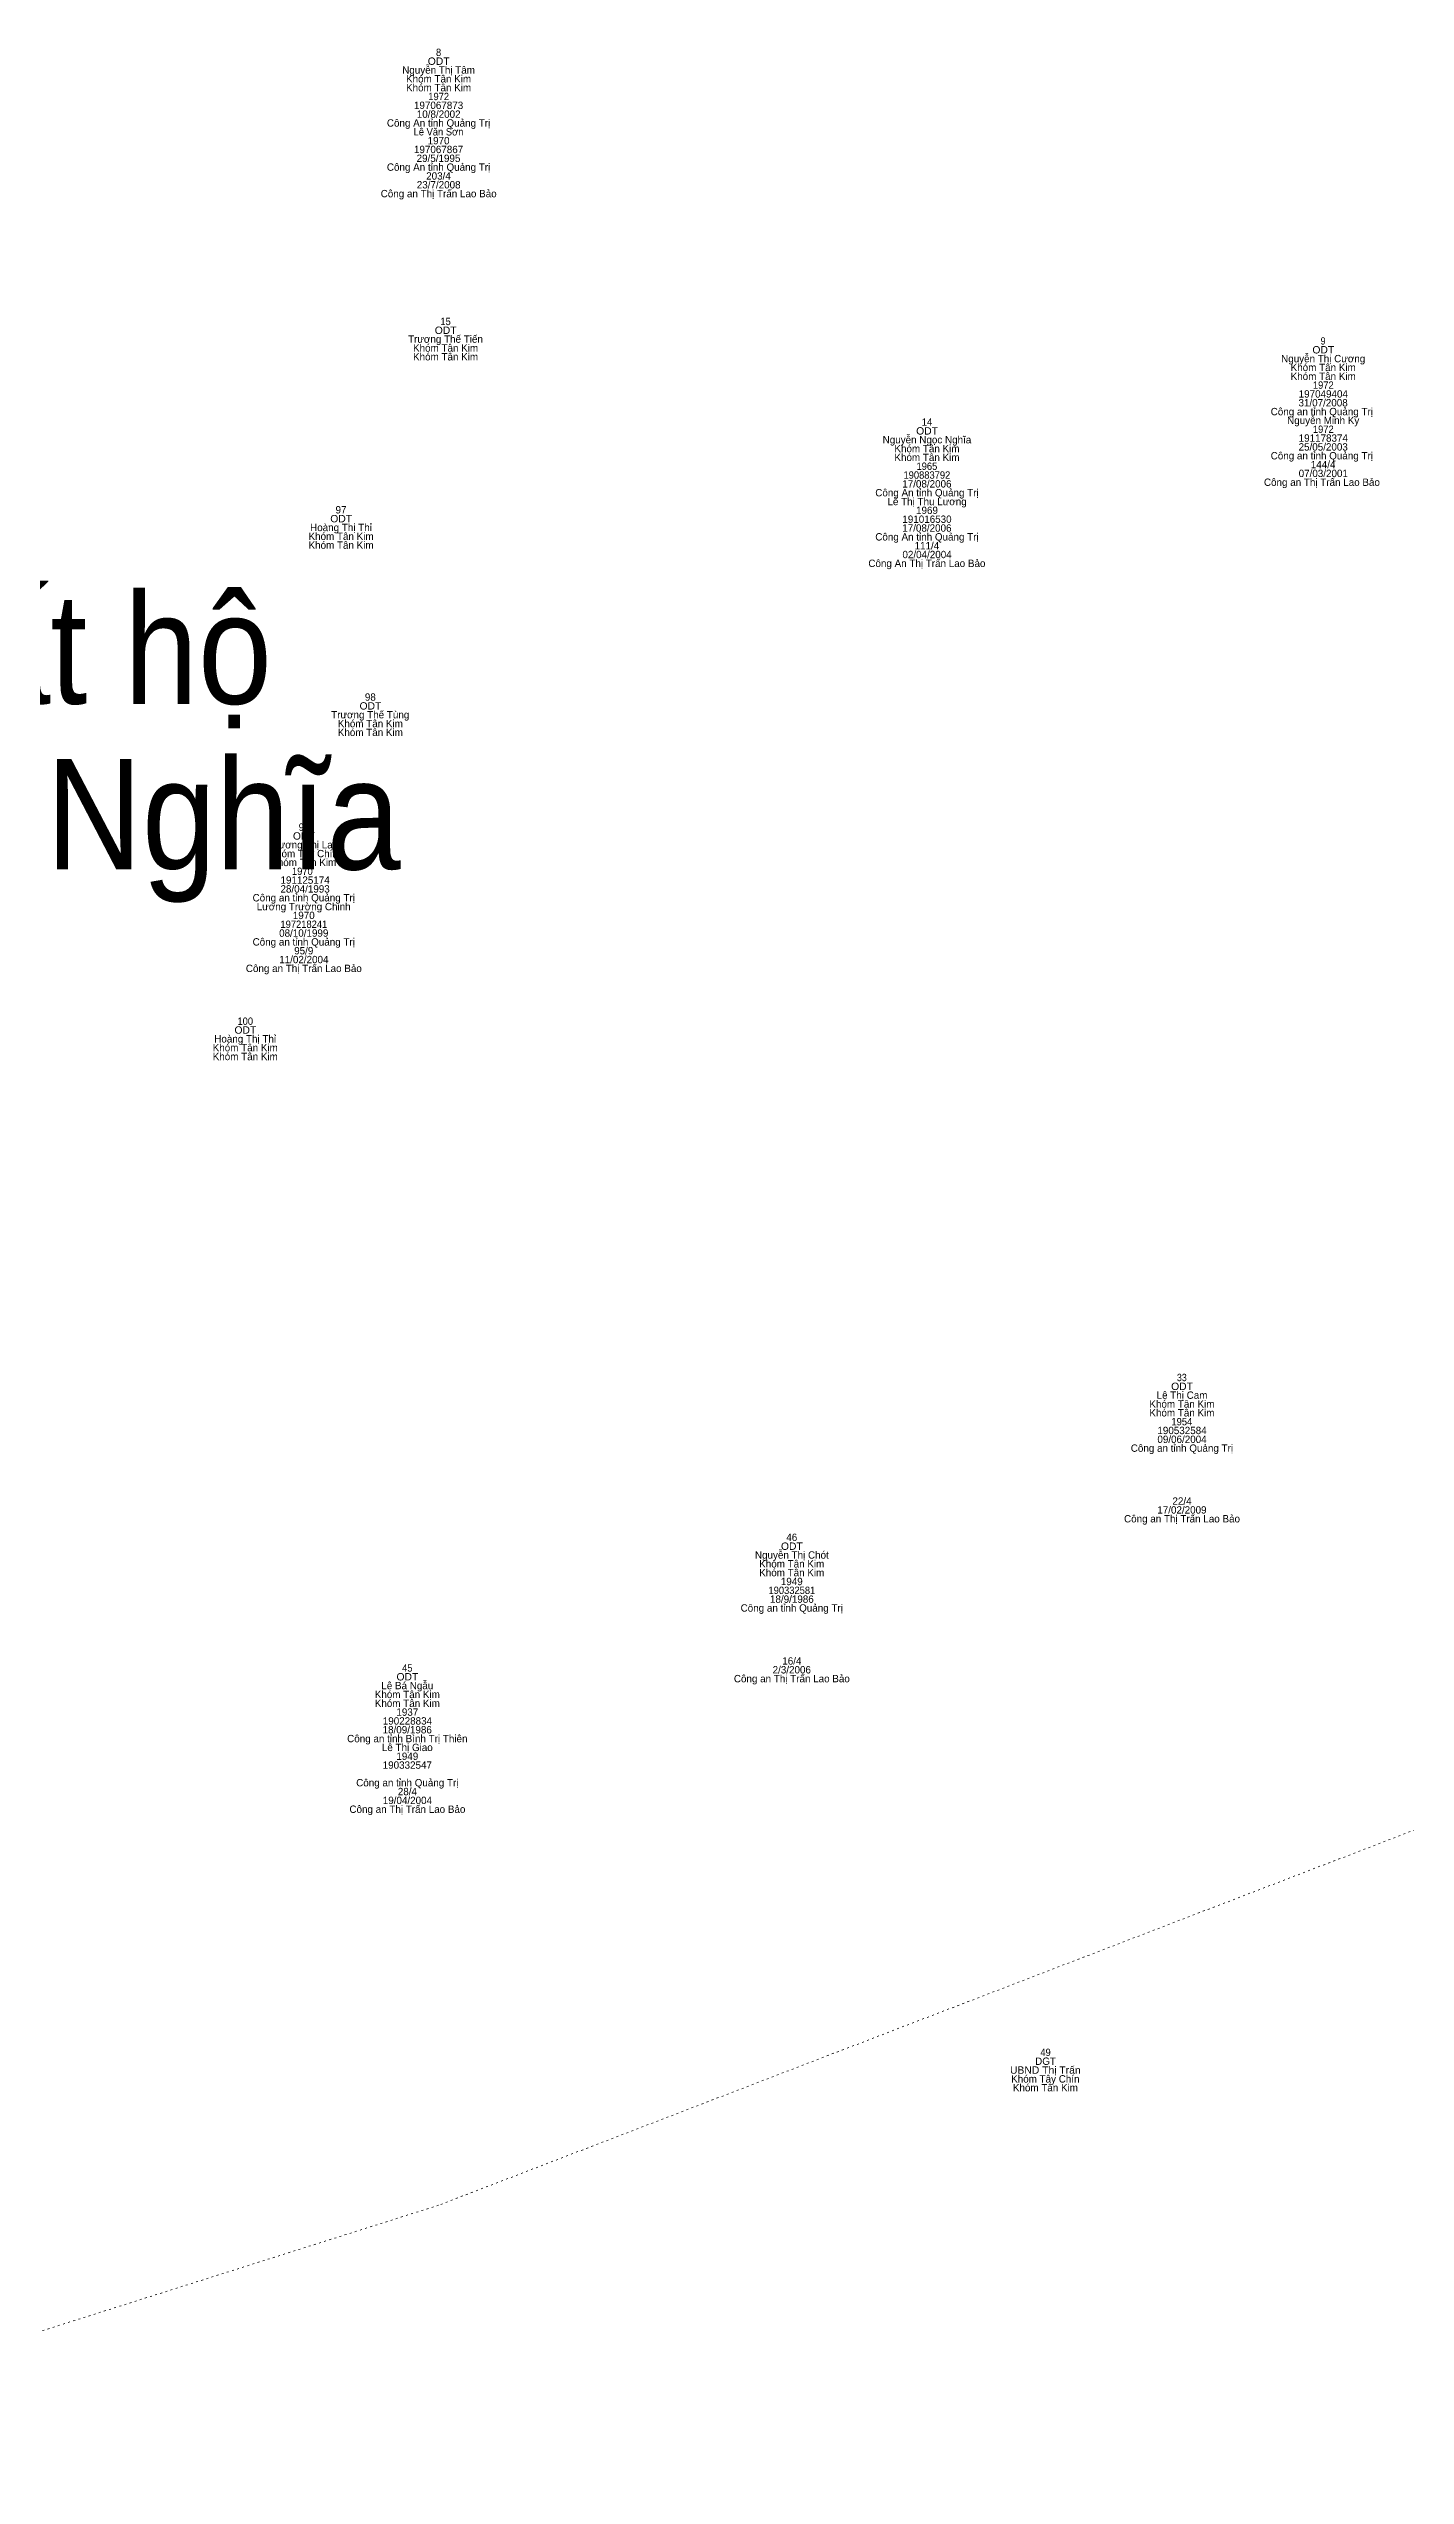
# Model space of a CAD drawing. Header units: metres. Extents: x 536499 to 537083, y 1836589 to 1837168.
# Drawn here: x 536827.2 to 536900.9, y 1836861.4 to 1836993.3 of the extents above; entities that cross this region are included whole.
import ezdxf
from ezdxf.enums import TextEntityAlignment as Align

# ---------------------------------------------------------------- set-up
doc = ezdxf.new("R2010")
doc.units = ezdxf.units.M
doc.header["$LTSCALE"] = 0.16
doc.linetypes.add('DOTTED', pattern=[1.5, 0.3, -1.2])
doc.linetypes.add('MEDIUM_DASHED', pattern=[4.5, 3, -1.5])
for name, color, linetype, lineweight in [('1', 7, 'DOTTED', 13), ('17', 7, 'MEDIUM_DASHED', 13), ('59', 7, 'DOTTED', 13)]:
    doc.layers.add(name, color=color, linetype=linetype, lineweight=lineweight)

msp = doc.modelspace()

# ---------------------------------------------------------------- linework, layer by layer
at = {"layer": '59'}
for p, q in [((536909.63, 1836899.62), (536848.36, 1836876.06)), ((536848.36, 1836876.06), (536801.96, 1836861.37))]:
    msp.add_line(p, q, dxfattribs=at)

# ---------------------------------------------------------------- texts
at = {"layer": '1'}
for s, width, p in [('8', 0.95, (536848.36, 1836992.9)), ('ODT', 1.05, (536848.365, 1836992.42)), ('1972', 0.95, (536848.365, 1836990.5)), ('Lê Văn Sơn', 0.95, (536848.355, 1836988.58)), ('ODT', 1.05, (536848.745, 1836977.79)), ('15', 0.95, (536848.74, 1836978.27)), ('9', 0.9, (536896.445, 1836977.21)), ('ODT', 1.05, (536896.455, 1836976.73)), ('1972', 0.95, (536896.455, 1836974.81)), ('ODT', 1.05, (536874.915, 1836972.32)), ('14', 0.95, (536874.91, 1836972.8)), ('1972', 0.95, (536896.455, 1836972.41)), ('1965', 0.95, (536874.905, 1836970.4)), ('190883792', 0.95, (536874.905, 1836969.92)), ('ODT', 1.05, (536843.065, 1836967.55)), ('ODT', 1.05, (536844.655, 1836957.37)), ('99', 0.95, (536841.035, 1836950.78)), ('ODT', 1.05, (536841.035, 1836950.3)), ('1970 ', 0.95, (536841.025, 1836948.38)), ('197218241', 0.95, (536841.035, 1836945.5)), ('100', 0.95, (536837.85, 1836940.23)), ('ODT', 1.05, (536837.855, 1836939.75)), ('ODT', 1.05, (536888.775, 1836920.38)), ('33', 0.9, (536888.765, 1836920.86)), ('1954', 0.95, (536888.765, 1836918.46)), ('ODT', 1.05, (536867.565, 1836911.69)), ('190332581', 0.95, (536867.565, 1836909.29)), ('ODT', 1.05, (536846.665, 1836904.59)), ('45', 0.95, (536846.66, 1836905.07)), ('49', 0.95, (536881.355, 1836884.17)), ('UBND Thị Trấn', 1.05, (536881.345, 1836883.21))]:
    msp.add_text(s, height=0.4, dxfattribs=dict(at, width=width)).set_placement(p, align=Align.CENTER)
for s, p in [('Nguyễn Thị Tâm', (536848.36, 1836991.94)), ('Khóm Tân Kim', (536848.36, 1836991.46)), ('Khóm Tân Kim', (536848.36, 1836990.98)), ('Công An tỉnh Quảng Trị', (536848.36, 1836989.06)), ('197067873', (536848.36, 1836990.02)), ('10/8/2002', (536848.365, 1836989.54)), ('197067867', (536848.36, 1836987.62)), ('1970', (536848.36, 1836988.1)), ('Công An tỉnh Quảng Trị', (536848.36, 1836986.66)), ('29/5/1995', (536848.355, 1836987.14)), ('Công an Thị Trấn Lao Bảo', (536848.365, 1836985.22)), ('23/7/2008', (536848.365, 1836985.7)), ('203/4', (536848.355, 1836986.18)), ('Trương Thế Tiến', (536848.735, 1836977.31)), ('Khóm Tân Kim', (536848.74, 1836976.83)), ('Khóm Tân Kim', (536848.74, 1836976.35)), ('Nguyễn Thị Cương', (536896.45, 1836976.25)), ('Khóm Tân Kim', (536896.45, 1836975.77)), ('Khóm Tân Kim', (536896.45, 1836975.29)), ('Công an tỉnh Quảng Trị ', (536896.45, 1836973.37)), ('31/07/2008', (536896.445, 1836973.85)), ('197049404', (536896.455, 1836974.33)), ('Nguyễn Ngọc Nghĩa', (536874.91, 1836971.84)), ('Nguyễn Minh Kỳ', (536896.45, 1836972.89)), ('191178374', (536896.455, 1836971.93)), ('Khóm Tân Kim', (536874.91, 1836971.36)), ('Khóm Tân Kim', (536874.91, 1836970.88)), ('Công an tỉnh Quảng Trị ', (536896.45, 1836970.97)), ('25/05/2003', (536896.45, 1836971.45)), ('144/4', (536896.445, 1836970.49)), ('17/08/2006', (536874.905, 1836969.44)), ('Công an Thị Trấn Lao Bảo ', (536896.455, 1836969.53)), ('07/03/2001', (536896.455, 1836970.01)), ('97', (536843.055, 1836968.03)), ('Công An tỉnh Quảng Trị', (536874.91, 1836968.96)), ('Lê Thị Thu Lương', (536874.915, 1836968.48)), ('1969', (536874.91, 1836968)), ('Khóm Tân Kim', (536843.06, 1836966.59)), ('Hoàng Thị Thỉ', (536843.055, 1836967.07)), ('Công An tỉnh Quảng Trị', (536874.91, 1836966.56)), ('17/08/2006', (536874.905, 1836967.04)), ('191016530', (536874.91, 1836967.52)), ('Khóm Tân Kim', (536843.06, 1836966.11)), ('Công An Thị Trấn Lao Bảo', (536874.905, 1836965.12)), ('02/04/2004', (536874.915, 1836965.6)), ('111/4', (536874.905, 1836966.08)), ('98', (536844.65, 1836957.85)), ('Trương Thế Tùng', (536844.645, 1836956.89)), ('Khóm Tân Kim', (536844.65, 1836956.41)), ('Khóm Tân Kim', (536844.65, 1836955.93)), ('Trương Thị Lan', (536841.03, 1836949.82)), ('Khóm Tây Chín', (536841.025, 1836949.34)), ('Khóm Tân Kim', (536841.03, 1836948.86)), ('Công an tỉnh Quảng Trị', (536841.03, 1836946.94)), (' 28/04/1993', (536841.03, 1836947.42)), (' 191125174', (536841.03, 1836947.9)), ('Lương Trường Chinh', (536841.025, 1836946.46)), ('1970', (536841.03, 1836945.98)), ('Công an tỉnh Quảng Trị', (536841.03, 1836944.54)), ('08/10/1999', (536841.03, 1836945.02)), ('95/9', (536841.03, 1836944.06)), ('Công an Thị Trấn Lao Bảo', (536841.035, 1836943.1)), ('11/02/2004', (536841.035, 1836943.58)), ('Khóm Tân Kim', (536837.85, 1836938.79)), ('Hoàng Thị Thỉ', (536837.845, 1836939.27)), ('Khóm Tân Kim', (536837.85, 1836938.31)), ('Khóm Tân Kim', (536888.77, 1836919.42)), ('Khóm Tân Kim', (536888.77, 1836918.94)), ('Lê Thị Cam', (536888.775, 1836919.9)), ('190532584', (536888.775, 1836917.98)), ('Công an tỉnh Quảng Trị', (536888.77, 1836917.02)), ('09/06/2004', (536888.775, 1836917.5)), ('17/02/2009', (536888.77, 1836913.66)), ('22/4', (536888.775, 1836914.14)), ('Công an Thị Trấn Lao Bảo', (536888.775, 1836913.18)), ('Nguyễn Thị Chót', (536867.565, 1836911.21)), ('46', (536867.56, 1836912.17)), ('Khóm Tân Kim', (536867.56, 1836910.73)), ('Khóm Tân Kim', (536867.56, 1836910.25)), ('1949', (536867.56, 1836909.77)), ('18/9/1986', (536867.565, 1836908.81)), ('Công an tỉnh Quảng Trị', (536867.56, 1836908.33)), ('Công an Thị Trấn Lao Bảo', (536867.565, 1836904.49)), ('2/3/2006', (536867.56, 1836904.97)), ('16/4', (536867.565, 1836905.45)), ('Khóm Tân Kim', (536846.66, 1836903.63)), ('Khóm Tân Kim', (536846.66, 1836903.15)), ('Lê Bá Ngẫu', (536846.66, 1836904.11)), ('190228834', (536846.665, 1836902.19)), ('1937', (536846.66, 1836902.67)), ('Công an tỉnh Bình Trị Thiên', (536846.66, 1836901.23)), ('Lê Thị Giao', (536846.66, 1836900.75)), ('18/09/1986', (536846.655, 1836901.71)), ('190332547', (536846.66, 1836899.79)), ('1949', (536846.66, 1836900.27)), ('Công an tỉnh Quảng Trị', (536846.66, 1836898.83)), ('19/04/2004', (536846.665, 1836897.87)), ('28/4', (536846.665, 1836898.35)), ('Công an Thị Trấn Lao Bảo', (536846.665, 1836897.39)), ('DGT', (536881.355, 1836883.69)), ('Khóm Tây Chín', (536881.345, 1836882.73)), ('Khóm Tân Kim', (536881.35, 1836882.25))]:
    msp.add_text(s, height=0.4, dxfattribs=at).set_placement(p, align=Align.CENTER)
at = {"layer": '17', "width": 0.9}
for s, p in [('Đất hộ ', (536829.665, 1836957.68)), ('ông Nghĩa', (536829.63, 1836948.68))]:
    msp.add_text(s, height=6, dxfattribs=at).set_placement(p, align=Align.CENTER)

doc.saveas('drawing.dxf')
